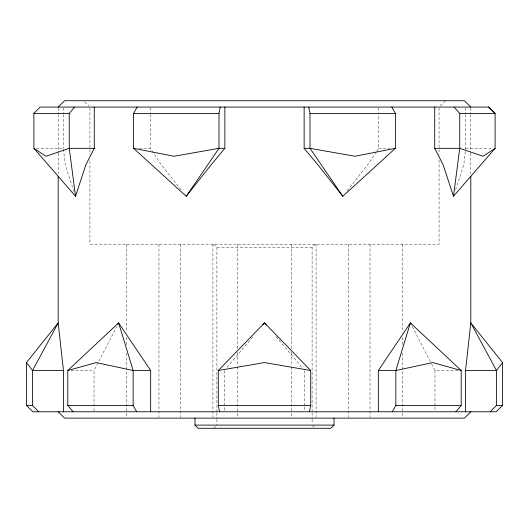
<?xml version="1.0" encoding="UTF-8"?>
<svg xmlns="http://www.w3.org/2000/svg" width="529" height="529" viewBox="0 0 529 529"><rect width="100%" height="100%" fill="white"/><g stroke="black" fill="none" stroke-linecap="round" stroke-linejoin="round"><path stroke-width="0.4" stroke-dasharray="2.65 1.98" d="M465.593 114.495L465.593 148.332L463.781 164.823L454.986 191.677M94.03 410.947L94.03 370.512L116.724 326.565M376.37 151.77L367.655 164.823L346.839 191.148M376.827 151.082L378.658 148.332L378.658 114.495M227.086 367.377L252.908 336.682M440.227 105.912L445.418 100.722M312.11 411.939L312.11 247.36L315.284 244.186M213.716 428.278L216.361 425.633M36.349 148.332L63.407 148.332L65.219 164.823L74.014 191.677M139.187 148.332L150.342 148.332L161.345 164.823L182.161 191.148M378.658 148.332L389.813 148.332M465.593 148.332L492.651 148.332M213.716 244.186L216.89 247.36L312.11 247.36M71.078 370.512L94.03 370.512M431.571 363.919L434.97 370.512L457.922 370.512M84.739 101.879L88.773 105.912M312.639 425.633L314.226 427.22M276.092 336.682L301.914 367.377M412.276 326.565L431.188 363.185M470.81 107.896L470.81 113.662M470.81 114.482L470.81 152.378M470.81 153.198L470.81 173.796M465.593 107.896L465.593 113.669M439.07 107.896L439.07 154.977M439.07 159.937L439.07 244.186L89.93 244.186L89.93 159.937M434.97 370.512L434.97 405.994M434.97 406.821L434.97 410.947M402.569 244.186L402.569 332.391M402.569 337.337L402.569 345.582M402.569 353.002L402.569 417.295M378.658 107.896L378.658 113.669M370.029 244.186L370.029 417.295M348.611 244.186L348.611 417.295M316.071 244.186L316.071 417.295M312.11 412.759L312.11 418.518M312.11 419.345L312.11 423.458M304.545 370.512L304.545 405.994M304.545 406.821L304.545 410.947M291.479 244.186L291.479 348.876M291.479 352.175L291.479 366.187M291.479 367.014L291.479 417.295M237.521 244.186L237.521 348.876M237.521 352.175L237.521 366.187M237.521 367.014L237.521 417.295M224.455 370.512L224.455 411.774M216.89 247.36L216.89 411.939M216.89 412.759L216.89 418.518M216.89 419.345L216.89 425.104M212.929 244.186L212.929 417.295M180.389 244.186L180.389 417.295M158.971 244.186L158.971 417.295M150.342 107.896L150.342 113.669M150.342 114.495L150.342 148.332M126.431 244.186L126.431 332.391M126.431 337.337L126.431 345.582M126.431 353.002L126.431 417.295M89.93 107.896L89.93 154.977M63.407 107.896L63.407 113.669M63.407 114.495L63.407 148.332M58.19 107.896L58.19 113.662M58.19 114.482L58.19 152.378M58.19 153.198L58.19 173.796"/><path stroke-width="0.79" d="M465.54 411.774L465.54 370.512L470.81 322.902L470.81 176.269M94.274 107.07L94.274 148.332L85.83 164.823L75.528 196.279L33.889 148.332L33.889 113.418L40.125 107.07L488.875 107.07L495.111 113.418L495.111 148.332L453.472 196.279L459.747 148.332L459.747 113.418L454.107 107.07M137.143 107.07L133.612 113.418L133.612 148.332L186.221 196.279L218.993 148.332L218.993 113.418L220.229 107.07M309.465 411.774L310.708 405.426L310.708 370.512L264.5 322.902L218.292 370.512L218.292 405.426L219.535 411.774M117.861 324.37L118.615 322.902L150.666 370.512L150.666 411.774M392.32 411.774L395.851 405.426L395.851 370.512L410.385 322.902L461.202 370.512L461.202 405.426L455.912 411.774M378.334 411.774L378.334 370.512L410.385 322.902L411.139 324.37M465.54 370.512L496.466 370.512L470.81 322.902L502.55 362.577L496.466 370.512L496.466 405.426L490.224 411.774M186.221 196.279L211.104 164.823L224.858 148.332L224.858 107.07M502.55 362.577L502.55 405.426L496.149 411.774L32.851 411.774L26.45 405.426L26.45 362.577L58.19 322.902L58.19 176.269M75.528 196.279L69.253 148.332L69.253 113.418L74.543 107.07M262.92 324.78L264.5 322.902L266.08 324.78M334.011 418.122L334.011 425.104L330.837 428.278L198.163 428.278L194.989 425.104L194.989 418.122M58.19 107.07L64.591 100.722L464.409 100.722L470.81 107.07M470.81 411.774L464.409 418.122L64.591 418.122L58.19 411.774M73.088 411.774L67.798 405.426L67.798 370.512L118.615 322.902L133.149 370.512L133.149 405.426L136.68 411.774M304.142 107.07L304.142 148.332L317.896 164.823L342.779 196.279L395.388 148.332L395.388 113.418L391.857 107.07M495.111 148.332L483.05 156.267L459.747 148.332L434.726 148.332L434.726 107.07M67.798 370.512L96.172 362.577L133.149 370.512L150.666 370.512M395.388 148.332L355.025 156.267L310.007 148.332L304.142 148.332M218.292 370.512L264.5 362.577L310.708 370.512M33.889 113.418L69.253 113.418M133.612 113.418L218.993 113.418M308.771 107.07L310.007 113.418L395.388 113.418M459.747 113.418L495.111 113.418L488.525 107.07M94.274 148.332L69.253 148.332L45.95 156.267L33.889 148.332M224.858 148.332L218.993 148.332L173.975 156.267L133.612 148.332M63.46 411.774L63.46 370.512L32.534 370.512L26.45 362.577M378.334 370.512L395.851 370.512L432.828 362.577L461.202 370.512M26.45 405.426L32.534 405.426L38.776 411.774M67.798 405.426L133.149 405.426M218.292 405.426L310.708 405.426M395.851 405.426L461.202 405.426M496.466 405.426L502.55 405.426M194.989 425.104L334.011 425.104M342.779 196.279L310.007 148.332L310.007 113.418M434.726 148.332L443.17 164.823L453.472 196.279M63.46 370.512L58.19 322.902L32.534 370.512L32.534 405.426"/></g></svg>
